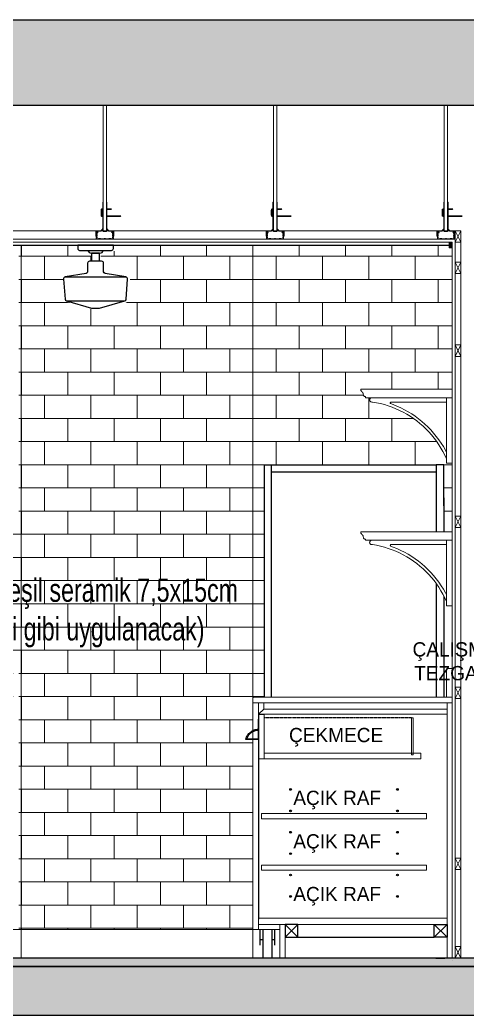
# Model space of a CAD drawing. Header units: millimetres. Extents: x 106699 to 122058, y 158555 to 162844.
# Drawn here: x 108585.4 to 108742.4, y 160185.3 to 160534.3 of the extents above; entities that cross this region are included whole.
import ezdxf
from ezdxf.xclip import XClip

# ---------------------------------------------------------------- set-up
doc = ezdxf.new("R2010")
doc.units = ezdxf.units.MM
doc.header["$XCLIPFRAME"] = 0
doc.linetypes.add('HIDDEN', pattern=[0.375, 0.25, -0.125])
for name, color, linetype, lineweight in [('0-LNS-VLG', 9, 'Continuous', 0), ('2-SPS-ALC', 3, 'Continuous', 0), ('300_Z4_STR_F03$0$AUDIT_D_220920114151-103', 251, 'Continuous', 5), ('ahsap gorunus arka kalın', 43, 'Continuous', 9), ('ahsap kesit on', 40, 'Continuous', 20), ('no3_ahsap kesit on', 40, 'Continuous', 20), ('no3_kutuprofil kesit', 74, 'Continuous', 18), ('no3_mermer gorunus on', 31, 'Continuous', 15), ('no3_tefriş ön kalın', 192, 'Continuous', 20), ('no3_yazı tefriş', 152, 'Continuous', 0)]:
    doc.layers.add(name, color=color, linetype=linetype, lineweight=lineweight)
for name, color, linetype in [('2-SPC-STC-AsmaTavan', 3, 'Continuous'), ('300_Z4_STR_F03$0$2-SPS-RCN', 2, 'Continuous'), ('GTA-ELEV-7', 9, 'Continuous'), ('I-Anno-Note', 11, 'Continuous'), ('I-Detl-1-N', 1, 'Continuous'), ('S2000-002 Çizgi', 7, 'Continuous')]:
    doc.layers.add(name, color=color, linetype=linetype)
doc.styles.add('finish schedule$0$SIMPLEX', font='simplex.shx', dxfattribs={"width": 0.75, "height": 2.5})
doc.styles.get("Standard").update_dxf_attribs({"font": 'arial.ttf'})

# ---------------------------------------------------------------- blocks, each defined once
blk = doc.blocks.new('A$C37d4d863')
at = {"color": 8, "true_color": 0x7a7a7a}
blk.add_wipeout([(1.95, 173), (65.06, 173), (65.06, 15.81), (66.98, 15.81), (66.98, 14.29), (66.41, 14.29), (66.41, 6.35), (65.39, 6.35), (65.39, 0), (62.22, 0), (62.22, 6.35), (61.71, 6.35), (61.2, 6.35), (61.2, 14.29), (60.63, 14.29), (60.63, 15.81), (62.42, 15.81), (62.42, 18.33), (4.49, 18.33), (4.49, 15.81), (6.35, 15.81), (6.35, 14.29), (5.78, 14.29), (5.78, 6.35), (4.76, 6.35), (4.76, 0), (1.59, 0), (1.59, 6.35), (0.57, 6.35), (0.57, 14.29), (0, 14.29), (0, 15.81), (1.95, 15.81)], dxfattribs=at).dxf.layer = 'S2000-002 Çizgi'
at = {"layer": 'S2000-002 Çizgi', "color": 8, "true_color": 0x7a7a7a}
for p, q in [((1.95, 173, 0), (4.49, 173, 0)), ((1.95, 173, 0), (1.95, 15.81, 0)), ((4.49, 173, 0), (62.42, 173, 0)), ((4.49, 173, 0), (4.49, 15.81, 0)), ((65.06, 173, 0), (62.42, 173, 0)), ((62.42, 173, 0), (62.42, 15.81, 0)), ((65.06, 158.64, 0), (65.06, 173, 0)), ((4.49, 170.46, 0), (62.42, 170.46, 0)), ((65.06, 161.39, 0), (65.06, 15.81, 0)), ((4.49, 20.87, 0), (62.42, 20.87, 0)), ((4.49, 18.33, 0), (62.42, 18.33, 0)), ((0, 15.81, 0), (0, 14.29, 0)), ((0, 15.81, 0), (6.35, 15.81, 0)), ((0, 14.92, 0), (6.35, 14.92, 0)), ((6.35, 14.29, 0), (0, 14.29, 0)), ((0.57, 4.54, 0), (0.57, 14.29, 0)), ((1.59, 0, 0), (1.59, 14.29, 0)), ((4.76, 0, 0), (4.76, 14.29, 0)), ((5.78, 4.54, 0), (5.78, 14.29, 0)), ((6.35, 15.81, 0), (6.35, 14.29, 0)), ((66.98, 15.81, 0), (60.63, 15.81, 0)), ((60.63, 15.81, 0), (60.63, 14.29, 0)), ((66.98, 14.92, 0), (60.63, 14.92, 0)), ((60.63, 14.29, 0), (66.98, 14.29, 0)), ((61.2, 4.54, 0), (61.2, 14.29, 0)), ((62.22, 0, 0), (62.22, 14.29, 0)), ((65.39, 0, 0), (65.39, 14.29, 0)), ((66.41, 4.54, 0), (66.41, 14.29, 0)), ((66.98, 15.81, 0), (66.98, 14.29, 0)), ((1.59, 6.35, 0), (0.57, 6.35, 0)), ((5.78, 6.35, 0), (4.76, 6.35, 0)), ((61.2, 6.35, 0), (62.22, 6.35, 0)), ((65.39, 6.35, 0), (66.41, 6.35, 0)), ((4.76, 0, 0), (1.59, 0, 0)), ((62.22, 0, 0), (65.39, 0, 0))]:
    blk.add_line(p, q, dxfattribs=at)
blk = doc.blocks.new('door pull')
at = {"layer": 'GTA-ELEV-7'}
blk.add_line((-39.7, 1.5), (39.7, 1.5), dxfattribs=at)
for centre, radius, start, end in [((0, -8.8), 43.8, 13.2207, 166.7793), ((-41.7, 1), 1, 166.7793, 270), ((0, -8.8), 42.3, 15.8617, 164.1383), ((-39.7, 2.5), 1, 164.1383, 270), ((39.7, 2.5), 1, 270, 15.8617), ((41.7, 1), 1, 270, 13.2207)]:
    blk.add_arc(centre, radius, start, end, dxfattribs=at)
at = {"layer": 'I-Detl-1-N'}
blk.add_line((-43.2, 0), (43.2, 0), dxfattribs=at)
for centre, radius, start, end in [((0, -8.8), 45.3, 12.7654, 167.2346), ((-43.2, 1), 1, 167.2346, 270), ((43.2, 1), 1, 270, 12.7654)]:
    blk.add_arc(centre, radius, start, end, dxfattribs=at)
blk = doc.blocks.new('arka1')
at = {"color": 8}
for p, q in [((118048.55, 157340.31), (118048.55, 157305.46)), ((118048.55, 157305.46), (118048.55, 157287.38)), ((118048.55, 157287.38), (118048.55, 157268.41)), ((118062.37, 157266.61), (118057.87, 157262.11)), ((118057.87, 157266.61), (118062.37, 157262.11)), ((118110.25, 157266.61), (118114.75, 157262.11)), ((118114.75, 157266.61), (118110.25, 157262.11)), ((118062.37, 157262.11), (118110.25, 157262.11))]:
    blk.add_line(p, q, dxfattribs=at)
for points in [[(118057.87, 157262.11), (118062.37, 157262.11), (118062.37, 157266.61), (118057.87, 157266.61)], [(118114.75, 157262.11), (118110.25, 157262.11), (118110.25, 157266.61), (118114.75, 157266.61)]]:
    blk.add_lwpolyline(points, close=True, dxfattribs=at)
for centre in [(118059.78, 157313.93), (118097.31, 157313.93), (118059.78, 157306.43), (118097.31, 157306.43), (118059.78, 157298.93), (118097.31, 157298.93), (118059.78, 157291.43), (118097.31, 157291.43), (118059.78, 157283.93), (118097.31, 157283.93), (118059.78, 157276.43), (118097.31, 157276.43)]:
    blk.add_circle(centre, 0.3, dxfattribs=at)
at = {"layer": 'I-Anno-Note', "color": 2}
blk.add_lwpolyline([(118048.55, 157331.41), (118048.55, 157338.57)], dxfattribs=at)
at = {"layer": 'I-Anno-Note', "color": 250, "linetype": 'HIDDEN', "ltscale": 0.25, "elevation": 0}
blk.add_lwpolyline([(118102.24, 157339), (118050.55, 157339)], dxfattribs=at)
at = {"layer": 'no3_ahsap kesit on'}
for p, q in [((118084.42, 157454.31), (118084.42, 157453.67)), ((118084.42, 157454.31), (118086.8, 157454.31)), ((118084.65, 157453.67), (118084.42, 157453.67)), ((118084.65, 157453.67), (118084.67, 157453.62)), ((118084.67, 157453.62), (118084.68, 157453.58)), ((118084.68, 157453.58), (118084.7, 157453.54)), ((118084.7, 157453.54), (118084.72, 157453.5)), ((118084.72, 157453.5), (118084.75, 157453.46)), ((118084.75, 157453.46), (118084.77, 157453.43)), ((118084.77, 157453.43), (118084.8, 157453.39)), ((118084.8, 157453.39), (118084.83, 157453.36)), ((118084.83, 157453.36), (118084.87, 157453.33)), ((118084.87, 157453.33), (118084.9, 157453.3)), ((118084.9, 157453.3), (118084.93, 157453.28)), ((118084.93, 157453.28), (118084.97, 157453.25)), ((118084.97, 157453.25), (118085, 157453.23)), ((118085, 157453.23), (118085.01, 157453.22)), ((118085.01, 157453.22), (118085.05, 157453.18)), ((118085.05, 157453.18), (118085.09, 157453.14)), ((118085.09, 157453.14), (118085.12, 157453.1)), ((118085.12, 157453.1), (118085.15, 157453.05)), ((118085.15, 157453.05), (118085.18, 157453.01)), ((118085.18, 157453.01), (118085.21, 157452.96)), ((118085.21, 157452.96), (118085.23, 157452.91)), ((118085.23, 157452.91), (118085.25, 157452.86)), ((118085.25, 157452.86), (118085.27, 157452.8)), ((118085.27, 157452.8), (118085.28, 157452.75)), ((118085.28, 157452.75), (118085.29, 157452.69)), ((118085.29, 157452.69), (118085.38, 157452.2)), ((118085.38, 157452.2), (118085.39, 157452.18)), ((118085.39, 157452.18), (118085.4, 157452.13)), ((118085.4, 157452.13), (118085.42, 157452.06)), ((118085.42, 157452.06), (118085.46, 157452)), ((118085.46, 157452), (118085.5, 157451.94)), ((118085.5, 157451.94), (118085.55, 157451.88)), ((118085.55, 157451.88), (118085.6, 157451.84)), ((118085.6, 157451.84), (118085.66, 157451.8)), ((118116.55, 157454.31), (118086.8, 157454.31)), ((118116.55, 157451.31), (118116.55, 157454.31)), ((118085.66, 157451.8), (118085.73, 157451.77)), ((118085.73, 157451.77), (118085.79, 157451.75)), ((118085.79, 157451.75), (118085.86, 157451.73)), ((118085.86, 157451.73), (118085.93, 157451.73)), ((118085.93, 157451.73), (118086.04, 157451.73)), ((118086.04, 157451.73), (118086.05, 157451.49)), ((118086.05, 157451.49), (118086.06, 157451.44)), ((118086.06, 157451.44), (118086.08, 157451.39)), ((118086.08, 157451.39), (118086.09, 157451.37)), ((118086.09, 157451.37), (118086.11, 157451.35)), ((118086.11, 157451.35), (118086.13, 157451.34)), ((118086.13, 157451.34), (118086.15, 157451.32)), ((118086.15, 157451.32), (118086.18, 157451.32)), ((118086.18, 157451.32), (118086.25, 157451.31)), ((118086.8, 157451.31), (118086.25, 157451.31)), ((118088.3, 157451.31), (118086.8, 157451.31)), ((118087.55, 157450.56), (118087.57, 157450.72)), ((118087.55, 157450.56), (118087.57, 157450.39)), ((118087.57, 157450.72), (118087.62, 157450.88)), ((118087.57, 157450.39), (118087.62, 157450.23)), ((118087.62, 157450.88), (118087.71, 157451.03)), ((118087.62, 157450.23), (118087.71, 157450.09)), ((118087.71, 157451.03), (118087.83, 157451.14)), ((118087.71, 157450.09), (118087.83, 157449.97)), ((118087.83, 157451.14), (118087.97, 157451.23)), ((118087.83, 157449.97), (118087.97, 157449.88)), ((118087.97, 157451.23), (118088.13, 157451.29)), ((118087.97, 157449.88), (118088.13, 157449.83)), ((118088.13, 157451.29), (118088.3, 157451.31)), ((118088.13, 157449.83), (118088.3, 157449.81)), ((118088.3, 157451.31), (118114.55, 157451.31)), ((118088.3, 157449.81), (118088.55, 157449.81)), ((118089.95, 157449.56), (118088.55, 157449.81)), ((118091.34, 157449.26), (118089.95, 157449.56)), ((118092.72, 157448.89), (118091.34, 157449.26)), ((118094.08, 157448.47), (118092.72, 157448.89)), ((118095.42, 157447.99), (118094.08, 157448.47)), ((118094.84, 157449.65), (118094.8, 157449.54)), ((118094.8, 157449.54), (118094.8, 157449.43)), ((118094.8, 157449.43), (118094.84, 157449.32)), ((118094.91, 157449.73), (118094.84, 157449.65)), ((118094.84, 157449.32), (118094.91, 157449.24)), ((118095, 157449.79), (118094.91, 157449.73)), ((118094.91, 157449.24), (118095.78, 157448.93)), ((118095.11, 157449.81), (118095, 157449.79)), ((118095.11, 157449.81), (118114.55, 157449.81)), ((118095.78, 157448.93), (118097.14, 157448.38)), ((118097.14, 157448.38), (118098.47, 157447.78)), ((118114.55, 157451.31), (118114.55, 157449.81)), ((118114.66, 157451.31), (118114.55, 157451.31)), ((118114.55, 157432.15), (118114.55, 157449.81)), ((118114.66, 157451.31), (118114.74, 157451.31)), ((118114.74, 157451.31), (118114.83, 157451.31)), ((118114.83, 157451.31), (118114.94, 157451.31)), ((118114.94, 157451.31), (118115.05, 157451.31)), ((118115.05, 157451.31), (118116.55, 157451.31)), ((118116.55, 157451.31), (118116.55, 157428.31)), ((118096.75, 157447.46), (118095.42, 157447.99)), ((118098.04, 157446.87), (118096.75, 157447.46)), ((118099.32, 157446.23), (118098.04, 157446.87)), ((118098.47, 157447.78), (118099.78, 157447.12)), ((118100.56, 157445.54), (118099.32, 157446.23)), ((118099.78, 157447.12), (118101.07, 157446.4)), ((118101.77, 157444.79), (118100.56, 157445.54)), ((118101.07, 157446.4), (118102.32, 157445.64)), ((118102.32, 157445.64), (118103.53, 157444.82)), ((118102.96, 157444), (118101.77, 157444.79)), ((118104.11, 157443.16), (118102.96, 157444)), ((118103.53, 157444.82), (118104.71, 157443.95)), ((118105.22, 157442.26), (118104.11, 157443.16)), ((118104.71, 157443.95), (118105.86, 157443.03)), ((118106.29, 157441.33), (118105.22, 157442.26)), ((118105.86, 157443.03), (118106.96, 157442.07)), ((118106.96, 157442.07), (118108.03, 157441.06)), ((118107.32, 157440.35), (118106.29, 157441.33)), ((118108.32, 157439.32), (118107.32, 157440.35)), ((118108.03, 157441.06), (118109.05, 157440)), ((118109.26, 157438.26), (118108.32, 157439.32)), ((118109.05, 157440), (118110.02, 157438.91)), ((118110.17, 157437.16), (118109.26, 157438.26)), ((118110.02, 157438.91), (118110.95, 157437.77)), ((118111.02, 157436.02), (118110.17, 157437.16)), ((118110.95, 157437.77), (118111.83, 157436.6)), ((118111.83, 157434.84), (118111.02, 157436.02)), ((118111.83, 157436.6), (118112.66, 157435.39)), ((118112.59, 157433.64), (118111.83, 157434.84)), ((118112.66, 157435.39), (118113.44, 157434.15)), ((118113.29, 157432.4), (118112.59, 157433.64)), ((118113.95, 157431.13), (118113.29, 157432.4)), ((118113.44, 157434.15), (118114.17, 157432.88)), ((118114.55, 157429.84), (118113.95, 157431.13)), ((118114.17, 157432.88), (118114.55, 157432.15)), ((118114.55, 157432.15), (118114.55, 157429.84)), ((118114.55, 157428.31), (118114.55, 157429.84)), ((118114.55, 157429.84), (118114.55, 157428.31)), ((118114.55, 157428.31), (118114.66, 157428.31)), ((118114.74, 157428.31), (118114.66, 157428.31)), ((118114.83, 157428.31), (118114.74, 157428.31)), ((118114.94, 157428.31), (118114.83, 157428.31)), ((118115.05, 157428.31), (118114.94, 157428.31)), ((118116.55, 157428.31), (118115.05, 157428.31)), ((118084.42, 157404.31), (118084.42, 157403.67)), ((118084.42, 157404.31), (118086.8, 157404.31)), ((118084.65, 157403.67), (118084.42, 157403.67)), ((118084.65, 157403.67), (118084.67, 157403.62)), ((118084.67, 157403.62), (118084.68, 157403.58)), ((118084.68, 157403.58), (118084.7, 157403.54)), ((118084.7, 157403.54), (118084.72, 157403.5)), ((118084.72, 157403.5), (118084.75, 157403.46)), ((118084.75, 157403.46), (118084.77, 157403.43)), ((118084.77, 157403.43), (118084.8, 157403.39)), ((118084.8, 157403.39), (118084.83, 157403.36)), ((118084.83, 157403.36), (118084.87, 157403.33)), ((118084.87, 157403.33), (118084.9, 157403.3)), ((118084.9, 157403.3), (118084.93, 157403.28)), ((118084.93, 157403.28), (118084.97, 157403.25)), ((118084.97, 157403.25), (118085, 157403.23)), ((118085, 157403.23), (118085.01, 157403.22)), ((118085.01, 157403.22), (118085.05, 157403.18)), ((118085.05, 157403.18), (118085.09, 157403.14)), ((118085.09, 157403.14), (118085.12, 157403.1)), ((118085.12, 157403.1), (118085.15, 157403.05)), ((118085.15, 157403.05), (118085.18, 157403.01)), ((118085.18, 157403.01), (118085.21, 157402.96)), ((118085.21, 157402.96), (118085.23, 157402.91)), ((118099.36, 157404.31), (118086.8, 157404.31)), ((118116.55, 157404.31), (118099.36, 157404.31)), ((118116.55, 157401.31), (118116.55, 157404.31)), ((118085.23, 157402.91), (118085.25, 157402.86)), ((118085.25, 157402.86), (118085.27, 157402.8)), ((118085.27, 157402.8), (118085.28, 157402.75)), ((118085.28, 157402.75), (118085.29, 157402.69)), ((118085.29, 157402.69), (118085.38, 157402.2)), ((118085.38, 157402.2), (118085.39, 157402.18)), ((118085.39, 157402.18), (118085.4, 157402.13)), ((118085.4, 157402.13), (118085.42, 157402.06)), ((118085.42, 157402.06), (118085.46, 157402)), ((118085.46, 157402), (118085.5, 157401.94)), ((118085.5, 157401.94), (118085.55, 157401.88)), ((118085.55, 157401.88), (118085.6, 157401.84)), ((118085.6, 157401.84), (118085.66, 157401.8)), ((118085.66, 157401.8), (118085.73, 157401.77)), ((118085.73, 157401.77), (118085.79, 157401.75)), ((118085.79, 157401.75), (118085.86, 157401.73)), ((118085.86, 157401.73), (118085.93, 157401.73)), ((118085.93, 157401.73), (118086.04, 157401.73)), ((118086.04, 157401.73), (118086.05, 157401.49)), ((118086.05, 157401.49), (118086.06, 157401.44)), ((118086.06, 157401.44), (118086.08, 157401.39)), ((118086.08, 157401.39), (118086.09, 157401.37)), ((118086.09, 157401.37), (118086.11, 157401.35)), ((118086.11, 157401.35), (118086.13, 157401.34)), ((118086.13, 157401.34), (118086.15, 157401.32)), ((118086.15, 157401.32), (118086.18, 157401.32)), ((118086.18, 157401.32), (118086.25, 157401.31)), ((118086.8, 157401.31), (118086.25, 157401.31)), ((118088.3, 157401.31), (118086.8, 157401.31)), ((118087.55, 157400.56), (118087.57, 157400.72)), ((118087.55, 157400.56), (118087.57, 157400.39)), ((118087.57, 157400.72), (118087.62, 157400.88)), ((118087.57, 157400.39), (118087.62, 157400.23)), ((118087.62, 157400.88), (118087.71, 157401.03)), ((118087.62, 157400.23), (118087.71, 157400.09)), ((118087.71, 157401.03), (118087.83, 157401.14)), ((118087.71, 157400.09), (118087.83, 157399.97)), ((118087.83, 157401.14), (118087.97, 157401.23)), ((118087.83, 157399.97), (118087.97, 157399.88)), ((118087.97, 157401.23), (118088.13, 157401.29)), ((118087.97, 157399.88), (118088.13, 157399.83)), ((118088.13, 157401.29), (118088.3, 157401.31)), ((118088.13, 157399.83), (118088.3, 157399.81)), ((118088.3, 157401.31), (118114.55, 157401.31)), ((118088.3, 157399.81), (118088.55, 157399.81)), ((118089.95, 157399.56), (118088.55, 157399.81)), ((118091.34, 157399.26), (118089.95, 157399.56)), ((118094.84, 157399.65), (118094.8, 157399.54)), ((118094.8, 157399.54), (118094.8, 157399.43)), ((118094.91, 157399.73), (118094.84, 157399.65)), ((118095, 157399.79), (118094.91, 157399.73)), ((118095.11, 157399.81), (118095, 157399.79)), ((118095.11, 157399.81), (118114.55, 157399.81)), ((118114.55, 157401.31), (118114.55, 157399.81)), ((118114.66, 157401.31), (118114.55, 157401.31)), ((118114.55, 157382.15), (118114.55, 157399.81)), ((118114.66, 157401.31), (118114.74, 157401.31)), ((118114.74, 157401.31), (118114.83, 157401.31)), ((118114.83, 157401.31), (118114.94, 157401.31)), ((118114.94, 157401.31), (118115.05, 157401.31)), ((118115.05, 157401.31), (118116.55, 157401.31)), ((118116.55, 157401.31), (118116.55, 157378.31)), ((118092.72, 157398.89), (118091.34, 157399.26)), ((118094.08, 157398.47), (118092.72, 157398.89)), ((118095.42, 157397.99), (118094.08, 157398.47)), ((118094.8, 157399.43), (118094.84, 157399.32)), ((118094.84, 157399.32), (118094.91, 157399.24)), ((118094.91, 157399.24), (118095.78, 157398.93)), ((118096.75, 157397.46), (118095.42, 157397.99)), ((118095.78, 157398.93), (118097.14, 157398.38)), ((118098.04, 157396.87), (118096.75, 157397.46)), ((118097.14, 157398.38), (118098.47, 157397.78)), ((118099.32, 157396.23), (118098.04, 157396.87)), ((118098.47, 157397.78), (118099.78, 157397.12)), ((118100.56, 157395.54), (118099.32, 157396.23)), ((118099.78, 157397.12), (118101.07, 157396.4)), ((118101.07, 157396.4), (118102.32, 157395.64)), ((118101.77, 157394.79), (118100.56, 157395.54)), ((118102.96, 157394), (118101.77, 157394.79)), ((118102.32, 157395.64), (118103.53, 157394.82)), ((118104.11, 157393.16), (118102.96, 157394)), ((118103.53, 157394.82), (118104.71, 157393.95)), ((118105.22, 157392.26), (118104.11, 157393.16)), ((118104.71, 157393.95), (118105.86, 157393.03)), ((118105.86, 157393.03), (118106.96, 157392.07)), ((118106.29, 157391.33), (118105.22, 157392.26)), ((118107.32, 157390.35), (118106.29, 157391.33)), ((118106.96, 157392.07), (118108.03, 157391.06)), ((118108.32, 157389.32), (118107.32, 157390.35)), ((118108.03, 157391.06), (118109.05, 157390)), ((118109.26, 157388.26), (118108.32, 157389.32)), ((118109.05, 157390), (118110.02, 157388.91)), ((118110.17, 157387.16), (118109.26, 157388.26)), ((118110.02, 157388.91), (118110.95, 157387.77)), ((118111.02, 157386.02), (118110.17, 157387.16)), ((118110.95, 157387.77), (118111.83, 157386.6)), ((118111.83, 157384.84), (118111.02, 157386.02)), ((118111.83, 157386.6), (118112.66, 157385.39)), ((118112.59, 157383.64), (118111.83, 157384.84)), ((118113.29, 157382.4), (118112.59, 157383.64)), ((118112.66, 157385.39), (118113.44, 157384.15)), ((118113.95, 157381.13), (118113.29, 157382.4)), ((118113.44, 157384.15), (118114.17, 157382.88)), ((118114.17, 157382.88), (118114.55, 157382.15)), ((118114.55, 157382.15), (118114.55, 157379.84)), ((118114.55, 157379.84), (118113.95, 157381.13)), ((118114.55, 157378.31), (118114.55, 157379.84)), ((118114.55, 157379.84), (118114.55, 157378.31)), ((118114.55, 157378.31), (118114.66, 157378.31)), ((118114.74, 157378.31), (118114.66, 157378.31)), ((118114.83, 157378.31), (118114.74, 157378.31)), ((118114.94, 157378.31), (118114.83, 157378.31)), ((118115.05, 157378.31), (118114.94, 157378.31)), ((118116.55, 157378.31), (118115.05, 157378.31)), ((118048.55, 157344.31), (118048.55, 157343.11)), ((118048.55, 157340.31), (118048.55, 157344.31)), ((118050.35, 157342.11), (118050.35, 157344.31)), ((118114.75, 157254.81), (118114.75, 157344.31)), ((118116.55, 157344.31), (118116.55, 157264.81)), ((118050.35, 157342.11), (118048.55, 157340.31)), ((118114.75, 157340.31), (118048.55, 157340.31)), ((118114.75, 157342.11), (118050.35, 157342.11)), ((118107.55, 157305.46), (118049.55, 157305.46)), ((118049.55, 157303.66), (118049.55, 157305.46)), ((118107.55, 157303.66), (118107.55, 157305.46)), ((118107.55, 157303.66), (118049.55, 157303.66)), ((118107.55, 157287.38), (118049.55, 157287.38)), ((118049.55, 157285.58), (118049.55, 157287.38)), ((118107.55, 157285.58), (118049.55, 157285.58)), ((118107.55, 157285.58), (118107.55, 157287.38)), ((118114.75, 157268.81), (118048.55, 157268.81)), ((118048.55, 157264.81), (118048.55, 157268.81)), ((118114.75, 157266.61), (118048.55, 157266.61)), ((118056.07, 157264.81), (118048.55, 157264.81)), ((118056.07, 157254.81), (118056.07, 157266.61)), ((118056.07, 157264.81), (118056.07, 157266.61)), ((118057.87, 157254.81), (118057.87, 157266.61)), ((118116.55, 157254.81), (118116.55, 157266.61)), ((118116.55, 157264.81), (118116.55, 157264.81)), ((118056.07, 157254.81), (118116.55, 157254.81))]:
    blk.add_line(p, q, dxfattribs=at)
blk.add_lwpolyline([(118048.55, 157340.21), (118050.55, 157340.21), (118050.55, 157324.67), (118048.55, 157324.67)], close=True, dxfattribs=at)
at = {"layer": 'no3_ahsap kesit on', "elevation": 0}
for points in [[(118102.84, 157326.07), (118102.24, 157326.07), (118102.24, 157339), (118102.84, 157339)], [(118105.55, 157324.67), (118050.55, 157324.67), (118050.55, 157326.67), (118105.55, 157326.67)]]:
    blk.add_lwpolyline(points, close=True, dxfattribs=at)
at = {"layer": 'no3_mermer gorunus on'}
for q in [(118046.55, 157344.31), (118116.55, 157344.31)]:
    blk.add_line((118046.55, 157344.31), q, dxfattribs=at)
blk.add_lwpolyline([(118114.55, 157346.31), (118114.55, 157356.11), (118114.57, 157356.19), (118114.59, 157356.23), (118114.66, 157356.29), (118114.75, 157356.31), (118116.55, 157356.31), (118116.55, 157346.31)], dxfattribs=at)
blk.add_lwpolyline([(118046.55, 157344.31), (118046.55, 157346.01, -0.414214), (118046.85, 157346.31), (118116.55, 157346.31), (118116.55, 157344.31)], format="xyb", dxfattribs=at)
ref = blk.add_blockref('door pull', (118048.55, 157331.41), dxfattribs=dict(xscale=-0.09999986328626403, yscale=0.09999986328626403, zscale=0.09999986328626403))
XClip(ref).set_block_clipping_path([(0, 0), (49.5207797483, 43.8608250183)])
blk = doc.blocks.new('corncei')
at = {"linetype": 'Continuous'}
h = blk.add_hatch(color=254, dxfattribs=at)
h.dxf.hatch_style = 1
h.paths.add_polyline_path([(115776, 159996.47), (115776, 159994.47), (115775, 159994.47), (115775, 159996.47)])
at = {"layer": 'no3_tefriş ön kalın', "color": 6}
blk.add_lwpolyline([(115776, 159996.47), (115776, 159994.47), (115775, 159994.47), (115775, 159996.47), (115776, 159996.47)], dxfattribs=at)
blk = doc.blocks.new('*U66')
at = {"layer": '2-SPS-ALC'}
h = blk.add_hatch(color=256, dxfattribs=at)
h.dxf.hatch_style = 1
edge = h.paths.add_edge_path()
edge.add_arc((2.7, 2.4), 0.1, 0, 180, ccw=False)
edge.add_line((2.8, 2.4), (2.8, 2.26))
edge.add_arc((2.78, 2.26), 0.025, -60, 0, ccw=False)
edge.add_arc((2.9, 2.04), 0.225, 120, 240)
edge.add_arc((2.78, 1.82), 0.025, 0, 60, ccw=False)
edge.add_line((2.8, 1.82), (2.8, 1.59))
edge.add_arc((2.78, 1.59), 0.025, 300, 360, ccw=False)
edge.add_arc((2.9, 1.37), 0.225, 120, 240)
edge.add_arc((2.78, 1.15), 0.025, 0, 60, ccw=False)
edge.add_line((2.8, 1.15), (2.8, 0.92))
edge.add_arc((2.78, 0.92), 0.025, -60, 0, ccw=False)
edge.add_arc((2.9, 0.7), 0.225, 120, 240)
edge.add_arc((2.78, 0.48), 0.025, 0, 60, ccw=False)
edge.add_line((2.8, 0.48), (2.8, 0.23))
edge.add_arc((2.78, 0.23), 0.025, -90, 0, ccw=False)
edge.add_line((2.78, 0.2), (2.21, 0.2))
edge.add_arc((2.21, 0.23), 0.025, 214.3884, 270, ccw=False)
edge.add_arc((2.01, 0.08), 0.225, 34.3884, 90)
edge.add_line((2.01, 0.31), (1.66, 0.31))
edge.add_arc((1.66, 0.08), 0.225, 90, 145.6116)
edge.add_arc((1.45, 0.23), 0.025, 270, 325.6116, ccw=False)
edge.add_line((1.45, 0.2), (0.22, 0.2))
edge.add_arc((0.22, 0.23), 0.025, 210, 270, ccw=False)
edge.add_arc((0, 0.1), 0.225, 30, 150)
edge.add_arc((-0.22, 0.23), 0.025, 270, 330, ccw=False)
edge.add_line((-0.22, 0.2), (-1.45, 0.2))
edge.add_arc((-1.45, 0.23), 0.025, 214.3884, 270, ccw=False)
edge.add_arc((-1.66, 0.08), 0.225, 34.3884, 90)
edge.add_line((-1.66, 0.31), (-2.01, 0.31))
edge.add_arc((-2.01, 0.08), 0.225, 90, 145.6116)
edge.add_arc((-2.21, 0.23), 0.025, 270, 325.6116, ccw=False)
edge.add_line((-2.21, 0.2), (-2.78, 0.2))
edge.add_arc((-2.78, 0.23), 0.025, 180, 270, ccw=False)
edge.add_line((-2.8, 0.23), (-2.8, 0.48))
edge.add_arc((-2.78, 0.48), 0.025, 120, 180, ccw=False)
edge.add_arc((-2.9, 0.7), 0.225, 300, 420)
edge.add_arc((-2.78, 0.92), 0.025, 180, 240, ccw=False)
edge.add_line((-2.8, 0.92), (-2.8, 1.15))
edge.add_arc((-2.78, 1.15), 0.025, 120, 180, ccw=False)
edge.add_arc((-2.9, 1.37), 0.225, 300, 420)
edge.add_arc((-2.78, 1.59), 0.025, 180, 240, ccw=False)
edge.add_line((-2.8, 1.59), (-2.8, 1.82))
edge.add_arc((-2.78, 1.82), 0.025, 120, 180, ccw=False)
edge.add_arc((-2.9, 2.04), 0.225, 300, 420)
edge.add_arc((-2.78, 2.26), 0.025, 180, 240, ccw=False)
edge.add_line((-2.8, 2.26), (-2.8, 2.4))
edge.add_arc((-2.7, 2.4), 0.1, 0, 180, ccw=False)
edge.add_line((-2.6, 2.4), (-2.4, 2.4))
edge.add_arc((-2.7, 2.4), 0.3, 0, 180)
edge.add_line((-3, 2.4), (-3, 2.26))
edge.add_arc((-2.78, 2.26), 0.225, 180, 240)
edge.add_arc((-2.9, 2.04), 0.025, -60, 60, ccw=False)
edge.add_arc((-2.78, 1.82), 0.225, 120, 180)
edge.add_line((-3, 1.82), (-3, 1.59))
edge.add_arc((-2.78, 1.59), 0.225, 180, 240)
edge.add_arc((-2.9, 1.37), 0.025, -60, 60, ccw=False)
edge.add_arc((-2.78, 1.15), 0.225, 120, 180)
edge.add_line((-3, 1.15), (-3, 0.92))
edge.add_arc((-2.78, 0.92), 0.225, 180, 240)
edge.add_arc((-2.9, 0.7), 0.025, -60, 60, ccw=False)
edge.add_arc((-2.78, 0.48), 0.225, 120, 180)
edge.add_line((-3, 0.48), (-3, 0.23))
edge.add_arc((-2.78, 0.23), 0.225, 180, 270)
edge.add_line((-2.78, 0), (-2.21, 0))
edge.add_arc((-2.21, 0.23), 0.225, 270, 325.6116)
edge.add_arc((-2.01, 0.08), 0.025, 90, 145.6116, ccw=False)
edge.add_line((-2.01, 0.11), (-1.66, 0.11))
edge.add_arc((-1.66, 0.08), 0.025, 34.3884, 90, ccw=False)
edge.add_arc((-1.45, 0.23), 0.225, 214.3884, 270)
edge.add_line((-1.45, 0), (-0.22, 0))
edge.add_arc((-0.22, 0.23), 0.225, 270, 330)
edge.add_arc((0, 0.1), 0.025, 30, 150, ccw=False)
edge.add_arc((0.22, 0.23), 0.225, 210, 270)
edge.add_line((0.22, 0), (1.45, 0))
edge.add_arc((1.45, 0.23), 0.225, 270, 325.6116)
edge.add_arc((1.66, 0.08), 0.025, 90, 145.6116, ccw=False)
edge.add_line((1.66, 0.11), (2.01, 0.11))
edge.add_arc((2.01, 0.08), 0.025, 34.3884, 90, ccw=False)
edge.add_arc((2.21, 0.23), 0.225, 214.3884, 270)
edge.add_line((2.21, 0), (2.78, 0))
edge.add_arc((2.78, 0.23), 0.225, 270, 360)
edge.add_line((3, 0.23), (3, 0.48))
edge.add_arc((2.78, 0.48), 0.225, 360, 420)
edge.add_arc((2.9, 0.7), 0.025, 120, 240, ccw=False)
edge.add_arc((2.78, 0.92), 0.225, 300, 360)
edge.add_line((3, 0.92), (3, 1.15))
edge.add_arc((2.78, 1.15), 0.225, 0, 60)
edge.add_arc((2.9, 1.37), 0.025, 120, 240, ccw=False)
edge.add_arc((2.78, 1.59), 0.225, 300, 360)
edge.add_line((3, 1.59), (3, 1.82))
edge.add_arc((2.78, 1.82), 0.225, 360, 420)
edge.add_arc((2.9, 2.04), 0.025, 120, 240, ccw=False)
edge.add_arc((2.78, 2.26), 0.225, 300, 360)
edge.add_line((3, 2.26), (3, 2.4))
edge.add_arc((2.7, 2.4), 0.3, 360, 540)
edge.add_arc((2.5, 2.4), 0.1, 180, 360)
at = {"layer": '0-LNS-VLG'}
for p, q in [((-0.58, 46.94), (-0.58, 2.73)), ((0.58, 46.94), (0.58, 2.73)), ((-0.73, 13.03), (-0.62, 13.03)), ((-0.62, 13.03), (-0.58, 13.03)), ((0.58, 13.03), (0.63, 13.03)), ((0.63, 13.03), (0.73, 13.03)), ((-0.73, 3.97), (-0.62, 3.97)), ((0.73, 3.97), (0.63, 3.97)), ((-1.5, 2.86), (-1.5, 2.96)), ((-0.58, 2.73), (0.58, 2.73)), ((1.5, 2.86), (1.5, 2.96))]:
    blk.add_line(p, q, dxfattribs=at)
for points in [[(-3.05, 2.73), (-3.05, 1.15), (-3.15, 1.15), (-3.15, 2.73), (-3.15, 2.75, -0.414214), (-2.95, 2.95), (-1.59, 2.95, 0.102435), (-1.43, 2.98, 0.277557), (-0.73, 3.97), (-0.73, 13.03)], [(-0.62, 13.03), (-0.62, 3.97, -0.279244), (-1.39, 2.89, -0.102435), (-1.59, 2.85), (-2.95, 2.85, 0.414214), (-3.05, 2.75), (-3.05, 2.73)], [(0.63, 13.03), (0.63, 3.97, 0.279244), (1.39, 2.89, 0.102435), (1.59, 2.85), (2.95, 2.85, -0.414214), (3.05, 2.75), (3.05, 2.73), (3.05, 1.15), (3.15, 1.15), (3.15, 2.73), (3.15, 2.75, 0.414214), (2.95, 2.95), (1.59, 2.95, -0.102435), (1.43, 2.98, -0.277557), (0.73, 3.97), (0.73, 13.03)], [(0.73, 7.95), (0.83, 7.95, 0.414214), (1.33, 8.45), (1.33, 10.2, 0.414214), (0.83, 10.7), (0.73, 10.7)], [(0.73, 8.2), (0.83, 8.2, 0.414214), (1.08, 8.45), (1.08, 10.2, 0.414214), (0.83, 10.45), (0.73, 10.45)]]:
    blk.add_lwpolyline(points, format="xyb", dxfattribs=at)
for points in [[(-0.73, 10.7), (-2.37, 10.7), (-2.13, 10.45), (-0.73, 10.45)], [(-0.73, 7.95), (-5.43, 7.95), (-5.67, 8.2), (-0.73, 8.2)]]:
    blk.add_lwpolyline(points, dxfattribs=at)
at = {"layer": '2-SPS-ALC'}
blk.add_lwpolyline([(2.6, 2.4, -1), (2.8, 2.4), (2.8, 2.26, -0.267949), (2.79, 2.23, 0.57735), (2.79, 1.85, -0.267949), (2.8, 1.82), (2.8, 1.59, -0.267949), (2.79, 1.56, 0.57735), (2.79, 1.18, -0.267949), (2.8, 1.15), (2.8, 0.92, -0.267949), (2.79, 0.89, 0.57735), (2.79, 0.51, -0.267949), (2.8, 0.48), (2.8, 0.23, -0.414214), (2.78, 0.2), (2.21, 0.2, -0.247529), (2.19, 0.21, 0.247529), (2.01, 0.31), (1.66, 0.31, 0.247529), (1.47, 0.21, -0.247529), (1.45, 0.2), (0.22, 0.2, -0.267949), (0.19, 0.21, 0.57735), (-0.19, 0.21, -0.267949), (-0.22, 0.2), (-1.45, 0.2, -0.247529), (-1.47, 0.21, 0.247529), (-1.66, 0.31), (-2.01, 0.31, 0.247529), (-2.19, 0.21, -0.247529), (-2.21, 0.2), (-2.78, 0.2, -0.414214), (-2.8, 0.23), (-2.8, 0.48, -0.267949), (-2.79, 0.51, 0.57735), (-2.79, 0.89, -0.267949), (-2.8, 0.92), (-2.8, 1.15, -0.267949), (-2.79, 1.18, 0.57735), (-2.79, 1.56, -0.267949), (-2.8, 1.59), (-2.8, 1.82, -0.267949), (-2.79, 1.85, 0.57735), (-2.79, 2.23, -0.267949), (-2.8, 2.26), (-2.8, 2.4, -1), (-2.6, 2.4), (-2.4, 2.4, 1), (-3, 2.4), (-3, 2.26, 0.267949), (-2.89, 2.06, -0.57735), (-2.89, 2.02, 0.267949), (-3, 1.82), (-3, 1.59, 0.267949), (-2.89, 1.39, -0.57735), (-2.89, 1.35, 0.267949), (-3, 1.15), (-3, 0.92, 0.267949), (-2.89, 0.72, -0.57735), (-2.89, 0.68, 0.267949), (-3, 0.48), (-3, 0.23, 0.414214), (-2.78, 0), (-2.21, 0, 0.247529), (-2.03, 0.1, -0.247529), (-2.01, 0.11), (-1.66, 0.11, -0.247529), (-1.64, 0.1, 0.247529), (-1.45, 0), (-0.22, 0, 0.267949), (-0.02, 0.11, -0.57735), (0.02, 0.11, 0.267949), (0.22, 0), (1.45, 0, 0.247529), (1.64, 0.1, -0.247529), (1.66, 0.11), (2.01, 0.11, -0.247529), (2.03, 0.1, 0.247529), (2.21, 0), (2.78, 0, 0.414214), (3, 0.23), (3, 0.48, 0.267949), (2.89, 0.68, -0.57735), (2.89, 0.72, 0.267949), (3, 0.92), (3, 1.15, 0.267949), (2.89, 1.35, -0.57735), (2.89, 1.39, 0.267949), (3, 1.59), (3, 1.82, 0.267949), (2.89, 2.02, -0.57735), (2.89, 2.06, 0.267949), (3, 2.26), (3, 2.4, 1), (2.4, 2.4, 1)], format="xyb", close=True, dxfattribs=at)
blk = doc.blocks.new('A$C4849b586')
at = {"layer": 'S2000-002 Çizgi', "color": 8, "true_color": 0x7a7a7a}
for p, q in [((21.89, 10.99, -0.01), (0.62, 10.99, -0.01)), ((21.89, 10.99, -0.01), (0.62, 10.99, -0.01)), ((21.53, 2.65, -0.01), (0.98, 2.65, -0.01))]:
    blk.add_line(p, q, dxfattribs=at)
at = {"layer": 'S2000-002 Çizgi', "color": 8, "true_color": 0x7a7a7a, "elevation": 0.08}
for points in [[(5.01, 20.94), (5.01, 22.19), (17.51, 22.19), (17.51, 20.94, -0.414214), (16.88, 20.32), (15.88, 20.32), (6.64, 20.32), (5.63, 20.32, -0.414214)], [(0.57, 3.21), (0.01, 10.2, -0.414214), (0.62, 10.99), (7.92, 12.17, 0.339519), (8.44, 12.84), (8.44, 15.82, -0.414214), (9.15, 16.52), (13.36, 16.52, -0.414214), (14.07, 15.82), (14.07, 12.84, 0.339519), (14.59, 12.17), (21.89, 10.99, -0.414214), (22.51, 10.2), (21.94, 3.21, -0.26287), (21.53, 2.65), (12.66, 0), (9.85, 0), (0.98, 2.65, -0.26287)]]:
    blk.add_lwpolyline(points, format="xyb", close=True, dxfattribs=at)
at = {"layer": 'S2000-002 Çizgi', "color": 8, "true_color": 0x7a7a7a, "elevation": -0.01}
blk.add_lwpolyline([(13.95, 20.32, -0.352299), (12.73, 19.34), (9.78, 19.34, -0.352299), (8.56, 20.32)], format="xyb", dxfattribs=at)
blk.add_lwpolyline([(9.85, 16.52), (9.85, 19.34), (12.66, 19.34), (12.66, 16.52)], dxfattribs=at)
blk = doc.blocks.new('A$C59de709e')
at = {"layer": 'no3_yazı tefriş', "lineweight": 9, "elevation": 0.21}
blk.add_lwpolyline([(5.74, 15.31, -1), (5.74, 26.79), (22.64, 26.79, -1), (22.64, 15.31)], format="xyb", close=True, dxfattribs=at)
at = {"layer": 'no3_yazı tefriş', "lineweight": 9, "insert": (0.22, 26.05, -0.31), "char_height": 8.1359, "attachment_point": 1, "style": 'finish schedule$0$SIMPLEX'}
blk.add_mtext_dynamic_manual_height_columns('{\\fManrope Light|b0|i0|c162|p2;                   yeşil seramik\\fManrope Light|b0|i0|c0|p2; 7,5x15cm\\fManrope Light|b0|i0|c162|p2;^J\\fManrope Light|b0|i0|c0|p2;(\\fManrope Light|b0|i0|c162|p2;renderlardaki gibi uygulanacak\\fManrope Light|b0|i0|c0|p2;)}', width=1128.492, gutter_width=440.84, heights=[0], dxfattribs=at)
at = {"layer": 'no3_yazı tefriş', "lineweight": 9, "insert": (5.73, 24.76, 0.43), "char_height": 7.1462, "width": 90.8995, "attachment_point": 1, "style": 'finish schedule$0$SIMPLEX'}
blk.add_mtext('{\\fManrope Light|b0|i0|c162|p2;S - 01}', dxfattribs=at)

msp = doc.modelspace()

# ---------------------------------------------------------------- linework, layer by layer
at = {"layer": '300_Z4_STR_F03$0$2-SPS-RCN'}
msp.add_lwpolyline([(109087.39, 160504.32), (108291.38, 160504.32), (108290.9, 160504.32), (107804.53, 160504.32), (107804.53, 160534.32), (109087.39, 160534.32)], close=True, dxfattribs=at)
msp.add_lwpolyline([(107786.01, 160185.32), (109041.38, 160185.32), (109041.38, 160185.32), (109087.39, 160185.32), (109087.39, 160185.32), (109087.39, 160185.32), (109087.39, 160202.32), (107786.01, 160202.32), (107786.01, 160185.32)], dxfattribs=at)
at = {"layer": 'ahsap kesit on'}
msp.add_line((108585.82, 160455.37), (108585.82, 160205.32), dxfattribs=at)
at = {"layer": 'no3_kutuprofil kesit'}
for points, elevation in [([(108738.22, 160456.37), (108738.22, 160460.37), (108740.22, 160460.37), (108740.22, 160456.37), (108738.22, 160456.37), (108740.22, 160460.37), (108738.22, 160460.37), (108740.22, 160456.37)], 0.03), ([(108738.22, 160445.4), (108738.22, 160449.4), (108740.22, 160449.4), (108740.22, 160445.4), (108738.22, 160445.4), (108740.22, 160449.4), (108738.22, 160449.4), (108740.22, 160445.4)], 6.15), ([(108738.22, 160416.32), (108738.22, 160420.32), (108740.22, 160420.32), (108740.22, 160416.32), (108738.22, 160416.32), (108740.22, 160420.32), (108738.22, 160420.32), (108740.22, 160416.32)], 0), ([(108738.22, 160356.32), (108738.22, 160360.32), (108740.22, 160360.32), (108740.22, 160356.32), (108738.22, 160356.32), (108740.22, 160360.32), (108738.22, 160360.32), (108740.22, 160356.32)], 0)]:
    msp.add_lwpolyline(points, dxfattribs=dict(at, elevation=elevation))
at = {"layer": 'S2000-002 Çizgi'}
msp.add_line((108737.22, 160415.32), (108737.22, 160415.32), dxfattribs=at)

# ---------------------------------------------------------------- block references
at = {"layer": '2-SPC-STC-AsmaTavan', "xscale": -1}
for p in [(108615.24, 160457.38, 0.03), (108675.01, 160457.38, 0.03), (108735.01, 160457.38, 0.03)]:
    msp.add_blockref('*U66', p, dxfattribs=at)
at = {"layer": 'S2000-002 Çizgi'}
for name, p in [('corncei', (-7038.81, 459.9)), ('A$C37d4d863', (108669.21, 160205.32)), ('A$C59de709e', (108533.92, 160312.34))]:
    msp.add_blockref(name, p, dxfattribs=at)

# ---------------------------------------------------------------- next in the draw order: wipeouts: each hides what was drawn before it
for points in [[(108734.94, 160331), (108733.63, 160333.53), (108732.11, 160335.94), (108730.86, 160337.67), (108730.18, 160354.82), (108735.83, 160354.82)], [(108737.22, 160306.82), (108737.22, 160205.32), (108676.74, 160205.32), (108676.74, 160215.32), (108667.22, 160215.32), (108667.22, 160294.82), (108667.22, 160296.53), (108667.52, 160296.82), (108735.22, 160296.82), (108735.22, 160306.62), (108735.42, 160306.82)]]:
    msp.add_wipeout(points).dxf.layer = 'S2000-002 Çizgi'

# ---------------------------------------------------------------- next in the draw order: hatches: boundary and pattern name
at = {"layer": 'ahsap gorunus arka kalın', "true_color": 0xc3d8cc}
h = msp.add_hatch(dxfattribs=at)
h.set_pattern_fill('AR-B816', color=254, scale=0.04)
h.set_pattern_definition([(0, (-14390.673, 459.902), (0, 8.128), []), (90, (-14390.673, 459.902), (-8.128, 8.128), [8.128, -8.128])])
h.paths.add_polyline_path([(108737.22, 160454.37), (108736.19, 160454.37), (108736.19, 160455.37), (108667.22, 160455.37), (108667.22, 160296.53), (108667.52, 160296.82), (108671.16, 160296.82), (108671.16, 160378.32), (108673.7, 160378.32), (108731.63, 160378.32), (108734.27, 160378.32), (108734.27, 160363.96), (108734.27, 160354.82), (108737.22, 160354.82), (108737.22, 160378.82), (108735.72, 160378.82), (108735.5, 160378.82), (108735.41, 160378.82), (108735.33, 160378.82), (108735.22, 160378.82), (108735.22, 160380.35), (108734.62, 160381.64), (108733.96, 160382.91), (108733.26, 160384.15), (108732.5, 160385.35), (108731.69, 160386.53), (108730.84, 160387.67), (108729.93, 160388.77), (108728.99, 160389.83), (108727.99, 160390.86), (108726.96, 160391.84), (108725.89, 160392.77), (108724.78, 160393.67), (108723.63, 160394.51), (108722.45, 160395.3), (108721.23, 160396.05), (108719.99, 160396.74), (108718.71, 160397.38), (108717.42, 160397.97), (108716.09, 160398.5), (108714.75, 160398.98), (108713.39, 160399.4), (108712.01, 160399.77), (108710.62, 160400.07), (108709.22, 160400.32), (108708.76, 160400.32), (108708.35, 160400.58), (108708.18, 160401.07), (108708.35, 160401.56), (108708.76, 160401.82), (108707.47, 160401.82), (108706.73, 160401.82), (108706.71, 160402.21), (108706.28, 160402.29), (108706.07, 160402.58), (108705.95, 160403.26), (108705.9, 160403.48), (108705.79, 160403.61), (108705.92, 160403.43), (108705.96, 160403.2), (108706.05, 160402.71), (108706.15, 160402.48), (108706.17, 160402.45), (108706.22, 160402.39), (108706.27, 160402.35), (108706.33, 160402.31), (108706.4, 160402.28), (108706.46, 160402.26), (108706.53, 160402.24), (108706.6, 160402.24), (108706.71, 160402.24), (108706.72, 160402), (108706.73, 160401.95), (108706.75, 160401.9), (108706.76, 160401.88), (108706.78, 160401.86), (108706.8, 160401.85), (108706.82, 160401.83), (108706.85, 160401.83), (108706.49, 160401.82), (108704.89, 160404.82), (108735.47, 160404.82), (108735.5, 160404.82), (108735.61, 160404.82), (108737.22, 160404.82)])
h.paths.add_polyline_path([(108705.79, 160403.62), (108705.72, 160403.69), (108705.84, 160403.57), (108705.9, 160403.42), (108705.88, 160403.47)], flags=17)
h.paths.add_polyline_path([(108705.29, 160404.18), (108705.39, 160404.01), (108705.31, 160404.18)], flags=17)
h.paths.add_polyline_path([(108705.35, 160404.09), (108705.45, 160403.88), (108705.6, 160403.79), (108705.42, 160403.92)], flags=17)
edge = h.paths.add_edge_path()
edge.add_line((108667.22, 160455.37), (108585.82, 160455.37))
edge.add_line((108585.82, 160455.37), (108585.82, 160215.32))
edge.add_line((108585.82, 160215.32), (108667.22, 160215.32))
edge.add_line((108667.22, 160215.32), (108667.22, 160281.92))
edge.add_line((108667.22, 160281.92), (108664.77, 160281.92))
edge.add_arc((108669.22, 160281.04), 4.53, 116.1925, 168.8129, ccw=False)
edge.add_line((108667.22, 160285.1), (108667.22, 160294.82))
edge.add_line((108667.22, 160294.82), (108667.22, 160296.53))
edge.add_line((108667.22, 160296.53), (108667.22, 160296.53))
edge.add_line((108667.22, 160296.53), (108667.22, 160455.37))
h.paths.add_polyline_path([(108585.82, 160455.37), (108585.03, 160455.37), (108585.03, 160454.57), (108585.03, 160354.57), (108380.22, 160354.57), (108380.22, 160454.57), (108380.22, 160455.37), (108257.22, 160455.37), (108257.22, 160215.32), (108262.4, 160215.32), (108262.4, 160215.69), (108262.23, 160215.69), (108258.34, 160215.69), (108258.34, 160215.83), (108258.34, 160267.57), (108258.34, 160267.59), (108262.77, 160267.59), (108262.77, 160281.94), (108262.62, 160281.93), (108262.1, 160281.93), (108262.1, 160284.08), (108262.77, 160284.08), (108262.77, 160364.92), (108262.62, 160364.91), (108262.1, 160364.91), (108262.1, 160367.06), (108262.77, 160367.06), (108262.77, 160385.44), (108262.53, 160385.38), (108262.46, 160385.4), (108262.6, 160385.4), (108262.66, 160385.42), (108262.68, 160385.46), (108262.68, 160389.23), (108263.77, 160389.23), (108263.77, 160389.46), (108263.77, 160391.18), (108258.32, 160391.15), (108258.32, 160406.09), (108378.32, 160406.12), (108378.32, 160391.18), (108372.61, 160391.18), (108372.61, 160389.23), (108373.71, 160389.23), (108373.71, 160385.46), (108373.73, 160385.42), (108373.86, 160385.38), (108373.93, 160385.4), (108373.61, 160385.4), (108373.61, 160367.02), (108373.76, 160367.06), (108374.3, 160367.06), (108374.3, 160364.91), (108373.61, 160364.91), (108373.61, 160284.04), (108373.76, 160284.08), (108374.3, 160284.08), (108374.3, 160281.93), (108373.61, 160281.93), (108373.61, 160267.59), (108378.32, 160267.59), (108378.32, 160215.69), (108374.45, 160215.69), (108374.45, 160215.32), (108380.22, 160215.32), (108380.22, 160217.32), (108380.23, 160292.82), (108380.22, 160292.82), (108380.22, 160294.78), (108380.02, 160294.91), (108380.02, 160295.02), (108380.03, 160294.97), (108380.04, 160294.93), (108380.07, 160294.89), (108380.1, 160294.86), (108380.14, 160294.84), (108380.18, 160294.82), (108380.22, 160294.82), (108585.02, 160294.82), (108585.02, 160296.82), (108583.22, 160296.82), (108583.07, 160296.82), (108583.03, 160296.82), (108583.02, 160296.82), (108583.02, 160306.82), (108380.42, 160306.82), (108380.38, 160306.81), (108380.24, 160306.76), (108380.23, 160306.66), (108380.28, 160306.8), (108380.42, 160306.82), (108583.22, 160306.82), (108585.02, 160306.82), (108585.02, 160296.82), (108585.02, 160294.82), (108585.02, 160292.82), (108585.03, 160292.82), (108585.02, 160217.32), (108585.02, 160215.32), (108585.02, 160215.32), (108585.82, 160215.32)])
h.paths.add_polyline_path([(108380.22, 160296.85), (108380.17, 160296.82), (108380.22, 160296.82)], flags=16)
h.paths.add_polyline_path([(108380.04, 160296.76), (108380.03, 160296.66), (108380.08, 160296.8), (108380.18, 160296.81)], flags=16)
h.paths.add_polyline_path([(108374.81, 160386.81), (108374.81, 160386.81), (108374.81, 160386.81)], flags=16)
h.paths.add_polyline_path([(108374.02, 160385.8), (108374.02, 160386.75), (108374.01, 160389.4), (108374.01, 160385.8)], flags=16)
h.paths.add_polyline_path([(108374.73, 160385.87), (108374.81, 160385.85), (108374.81, 160385.87)], flags=16)
h.paths.add_polyline_path([(108261.57, 160385.8), (108261.57, 160385.81), (108261.57, 160385.8)], flags=16)
h.paths.add_polyline_path([(108262.38, 160386.81), (108262.36, 160386.81), (108262.36, 160385.86), (108262.38, 160385.46)], flags=16)
h.paths.add_polyline_path([(108261.57, 160386.75), (108261.57, 160386.81), (108261.59, 160386.78)], flags=16)
h.paths.add_polyline_path([(108257.22, 160455.37), (108190.82, 160455.37), (108190.82, 160215.32), (108257.22, 160215.32)])
h.paths.add_polyline_path([(108190.82, 160455.37), (108190.23, 160455.37), (108190.23, 160454.37), (108190.23, 160354.37), (108012.22, 160354.37), (107947.33, 160354.37), (107947.11, 160354.37), (107882.22, 160354.37), (107877.22, 160354.37), (107877.22, 160306.82), (107879.02, 160306.82), (107932.62, 160306.82), (108041.98, 160306.82), (108041.98, 160313.13), (108042, 160313.13), (108042, 160315.28), (108042, 160315.27), (108042.01, 160315.26), (108042.01, 160315.25), (108042.15, 160315.23), (108042.17, 160315.23), (108042.32, 160315.23), (108042.33, 160315.23), (108042.35, 160315.23), (108042.58, 160315.23), (108042.59, 160315.23), (108042.61, 160315.23), (108042.91, 160315.23), (108042.91, 160315.23), (108043.27, 160315.23), (108043.64, 160315.23), (108043.99, 160315.23), (108044, 160315.23), (108044.3, 160315.23), (108044.31, 160315.23), (108044.32, 160315.23), (108044.56, 160315.23), (108044.57, 160315.23), (108044.82, 160315.27), (108044.9, 160315.16), (108044.9, 160313.09), (108044.88, 160313.09), (108044.88, 160306.82), (108127.16, 160306.82), (108188.38, 160306.81), (108188.43, 160306.82), (108190.23, 160306.82), (108190.23, 160296.82), (108190.23, 160294.82), (108190.23, 160292.82), (108190.22, 160217.32), (108190.22, 160215.32), (108190.22, 160215.32), (108190.82, 160215.32)])
h.paths.add_polyline_path([(108044.9, 160315.28), (108044.89, 160315.18), (108044.9, 160315.16)], flags=16)
h.paths.add_polyline_path([(108044.9, 160317.85), (108044.85, 160317.85), (108044.9, 160317.85)], flags=16)
h.paths.add_polyline_path([(108052.68, 160315.89), (108051.78, 160315.89), (108051.76, 160315.89), (108051.75, 160315.89), (108051.73, 160315.88), (108051.73, 160315.87), (108051.72, 160315.86), (108051.72, 160315.85), (108051.72, 160315.59), (108051.72, 160315.58), (108051.72, 160315.58), (108051.72, 160315.57), (108051.72, 160315.57), (108051.73, 160315.57), (108051.73, 160315.56), (108051.74, 160315.56), (108051.74, 160315.56), (108051.75, 160315.56), (108051.75, 160315.55), (108051.76, 160315.55), (108051.98, 160315.55), (108051.98, 160315.23), (108051.98, 160313.95), (108051.66, 160313.95), (108050.75, 160313.95), (108050.43, 160313.95), (108050.43, 160315.18), (108050.43, 160315.55), (108050.64, 160315.55), (108050.65, 160315.55), (108050.66, 160315.55), (108050.66, 160315.56), (108050.67, 160315.56), (108050.67, 160315.56), (108050.68, 160315.56), (108050.68, 160315.57), (108050.68, 160315.57), (108050.69, 160315.57), (108050.69, 160315.58), (108050.69, 160315.58), (108050.69, 160315.59), (108050.69, 160315.85), (108050.69, 160315.86), (108050.68, 160315.87), (108050.67, 160315.88), (108050.66, 160315.89), (108050.65, 160315.89), (108050.63, 160315.89), (108051.74, 160315.89), (108052.63, 160315.89), (108052.64, 160315.9), (108052.65, 160315.9), (108052.66, 160315.91), (108052.67, 160315.92), (108052.67, 160315.93), (108052.68, 160315.94), (108052.68, 160317.14), (108052.67, 160317.16), (108052.67, 160317.17), (108052.66, 160317.18), (108052.65, 160317.19), (108052.64, 160317.19), (108052.63, 160317.19), (108044.9, 160317.19), (108044.9, 160317.81), (108044.9, 160317.82), (108044.9, 160317.83), (108044.89, 160317.84), (108044.88, 160317.85), (108044.83, 160317.87), (108044.83, 160317.85), (108044.9, 160317.85), (108044.9, 160317.24), (108044.91, 160317.23), (108044.91, 160317.22), (108044.92, 160317.21), (108044.93, 160317.2), (108044.94, 160317.19), (108044.95, 160317.19), (108052.68, 160317.19)], flags=16)
h.paths.add_polyline_path([(108051.55, 160315.55), (108051.51, 160315.55), (108051.5, 160315.55), (108051.48, 160315.55), (108051.47, 160315.55), (108050.94, 160315.55), (108050.93, 160315.55), (108050.91, 160315.55), (108050.9, 160315.55), (108050.86, 160315.55), (108051.47, 160315.55)], flags=0)
h.paths.add_polyline_path([(108050.26, 160318.47), (108050.14, 160318.39), (108050.12, 160318.38), (108049.62, 160318.07), (108049.53, 160318.07), (108049.55, 160318.07), (108049.56, 160318.07), (108049.59, 160318.08), (108049.62, 160318.09), (108049.65, 160318.1), (108049.68, 160318.11), (108049.69, 160318.12), (108049.7, 160318.12), (108049.71, 160318.13), (108050.19, 160318.42), (108050.2, 160318.43), (108050.21, 160318.44), (108050.23, 160318.46), (108050.23, 160318.47), (108050.25, 160318.5), (108050.25, 160318.51), (108050.25, 160318.53), (108050.26, 160318.54), (108050.26, 160318.83), (108050.25, 160318.85), (108050.25, 160318.86), (108050.24, 160318.87), (108050.23, 160318.88), (108050.22, 160318.88), (108050.21, 160318.88), (108044.81, 160318.88), (108042.05, 160318.88), (108042.04, 160318.88), (108042.03, 160318.88), (108042.02, 160318.87), (108042.01, 160318.86), (108042, 160318.85), (108042, 160318.83), (108042, 160317.94), (108042, 160317.93), (108042.01, 160317.92), (108042.02, 160317.91), (108042.03, 160317.9), (108042.04, 160317.89), (108042.05, 160317.89), (108042.08, 160317.89), (108042.08, 160317.85), (108042.05, 160317.85), (108042.04, 160317.85), (108042.03, 160317.85), (108042.02, 160317.84), (108042, 160317.82), (108042, 160318.88), (108044.81, 160318.88), (108050.26, 160318.88)], flags=16)
h.paths.add_polyline_path([(107877.22, 160455.37), (107817.01, 160455.37), (107817.01, 160215.32), (107877.22, 160215.32)])
at = {"layer": 'S2000-002 Çizgi', "true_color": 0x7a7a7a}
h = msp.add_hatch(color=8, dxfattribs=at)
h.dxf.hatch_style = 1
h.paths.add_polyline_path([(107428.02, 160202.32), (107428.02, 160199.32), (107786.01, 160199.32), (107786.01, 160202.32)])
h.paths.add_polyline_path([(107817.01, 160202.32), (109067.39, 160202.32), (109067.39, 160205.32), (107817.01, 160205.32)])

# ---------------------------------------------------------------- next in the draw order: linework, layer by layer
at = {"layer": '300_Z4_STR_F03$0$2-SPS-RCN'}
msp.add_lwpolyline([(107817.01, 160202.32), (109067.39, 160202.32), (109067.39, 160205.32), (107817.01, 160205.32)], close=True, dxfattribs=at)
at = {"layer": 'ahsap kesit on'}
for p, q in [((108667.22, 160455.37), (108667.22, 160205.32)), ((108669.22, 160215.32), (108174.57, 160215.32))]:
    msp.add_line(p, q, dxfattribs=at)
at = {"layer": 'no3_kutuprofil kesit', "elevation": 0}
for points in [[(108738.22, 160296.32), (108738.22, 160300.32), (108740.22, 160300.32), (108740.22, 160296.32), (108738.22, 160296.32), (108740.22, 160300.32), (108738.22, 160300.32), (108740.22, 160296.32)], [(108738.22, 160236.32), (108738.22, 160240.32), (108740.22, 160240.32), (108740.22, 160236.32), (108738.22, 160236.32), (108740.22, 160240.32), (108738.22, 160240.32), (108740.22, 160236.32)]]:
    msp.add_lwpolyline(points, dxfattribs=at)
at = {"layer": 'no3_kutuprofil kesit'}
msp.add_lwpolyline([(108738.22, 160205.32), (108738.22, 160209.32), (108740.22, 160209.32), (108740.22, 160205.32), (108738.22, 160205.32), (108740.22, 160209.32), (108738.22, 160209.32), (108740.22, 160205.32)], dxfattribs=at)
at = {"layer": 'S2000-002 Çizgi'}
for p, q in [((108737.22, 160355.32), (108737.22, 160355.32)), ((108737.22, 160295.32), (108737.22, 160295.32)), ((108737.22, 160235.32), (108737.22, 160235.32)), ((108737.22, 160204.32), (108737.22, 160204.32))]:
    msp.add_line(p, q, dxfattribs=at)

# ---------------------------------------------------------------- next in the draw order: block references
msp.add_blockref('arka1', (-9379.33, 2950.51), dxfattribs=at)

# ---------------------------------------------------------------- next in the draw order: texts
at = {"layer": 'no3_yazı tefriş', "color": 3, "char_height": 5, "attachment_point": 3}
for s, insert, width in [('{\\fManrope Light|b0|i0|c162|p2;ÇALI}Ş{\\fManrope Light|b0|i0|c162|p2;MA ^JTEZGAHI}', (108752.83, 160316.07, 0), 50.1078), ('{\\fManrope Light|b0|i0|c162|p2;ÇEKMECE}', (108712.98, 160286.03, 0), 105.5846), ('{\\fManrope Light|b0|i0|c162|p2;AÇIK RAF}', (108712.25, 160264, 0), 105.5846), ('{\\fManrope Light|b0|i0|c162|p2;AÇIK RAF}', (108712.25, 160248.75, 0), 105.5846), ('{\\fManrope Light|b0|i0|c162|p2;AÇIK RAF}', (108712.25, 160230.27, 0), 105.5846)]:
    msp.add_mtext(s, dxfattribs=dict(at, insert=insert, width=width))

# ---------------------------------------------------------------- next in the draw order: wipeouts: each hides what was drawn before it
msp.add_wipeout([(108612.01, 160455.37), (108605.76, 160455.37), (108605.62, 160453.29), (108609.44, 160453.18), (108610.36, 160451.91), (108610.36, 160449.7), (108608.58, 160449.4), (108608.62, 160445.68), (108600.6, 160444.3), (108600.64, 160441.81), (108601.11, 160435.66), (108611.96, 160432.49), (108620.31, 160433.63), (108624.16, 160436.13), (108624.14, 160443.98), (108620.14, 160445.08), (108615.5, 160445.81), (108615.08, 160449.95), (108613.79, 160450.24), (108613.75, 160452.05), (108616.67, 160453.14), (108618.67, 160453.23), (108618.67, 160455.37)]).dxf.layer = 'S2000-002 Çizgi'

# ---------------------------------------------------------------- next in the draw order: hatches: boundary and pattern name
at = {"layer": '300_Z4_STR_F03$0$AUDIT_D_220920114151-103', "true_color": 0x303030}
h = msp.add_hatch(color=250, dxfattribs=at)
h.dxf.hatch_style = 1
h.paths.add_polyline_path([(109087.39, 160504.32), (108291.38, 160504.32), (108290.9, 160504.32), (107804.53, 160504.32), (107804.53, 160534.32), (109087.39, 160534.32)])
h.paths.add_polyline_path([(107786.01, 160185.32), (109041.38, 160185.32), (109041.38, 160185.32), (109087.39, 160185.32), (109087.39, 160202.32), (107786.01, 160202.32)])
h.paths.add_polyline_path([(107786.01, 160199.32), (107428.02, 160199.32), (107428.02, 160185.32), (107786.01, 160185.32)])

# ---------------------------------------------------------------- next in the draw order: linework, layer by layer
at = {"layer": 'ahsap kesit on', "elevation": 0.03}
msp.add_lwpolyline([(108476.09, 160460.37), (108476.09, 160444.32), (108547.94, 160444.32), (108547.94, 160460.37), (108740.22, 160460.37), (108740.22, 160205.32)], dxfattribs=at)
at = {"layer": 'ahsap kesit on'}
for points in [[(108473.01, 160450.37), (108473.01, 160441.32), (108551.01, 160441.32), (108551.01, 160457.37), (108738.22, 160457.37), (108738.22, 160205.32)], [(108472.01, 160440.32), (108552.01, 160440.32), (108552.01, 160456.37), (108737.22, 160456.37), (108737.22, 160205.32)]]:
    msp.add_lwpolyline(points, dxfattribs=at)
at = {"layer": 'S2000-002 Çizgi', "color": 8, "true_color": 0x7a7a7a}
msp.add_line((108553.01, 160455.37), (108736.22, 160455.37), dxfattribs=at)

# ---------------------------------------------------------------- next in the draw order: block references
at = {"layer": 'ahsap gorunus arka kalın', "xscale": -1}
msp.add_blockref('A$C4849b586', (108623.27, 160433.18, -0.08), dxfattribs=at)

doc.saveas('drawing.dxf')
